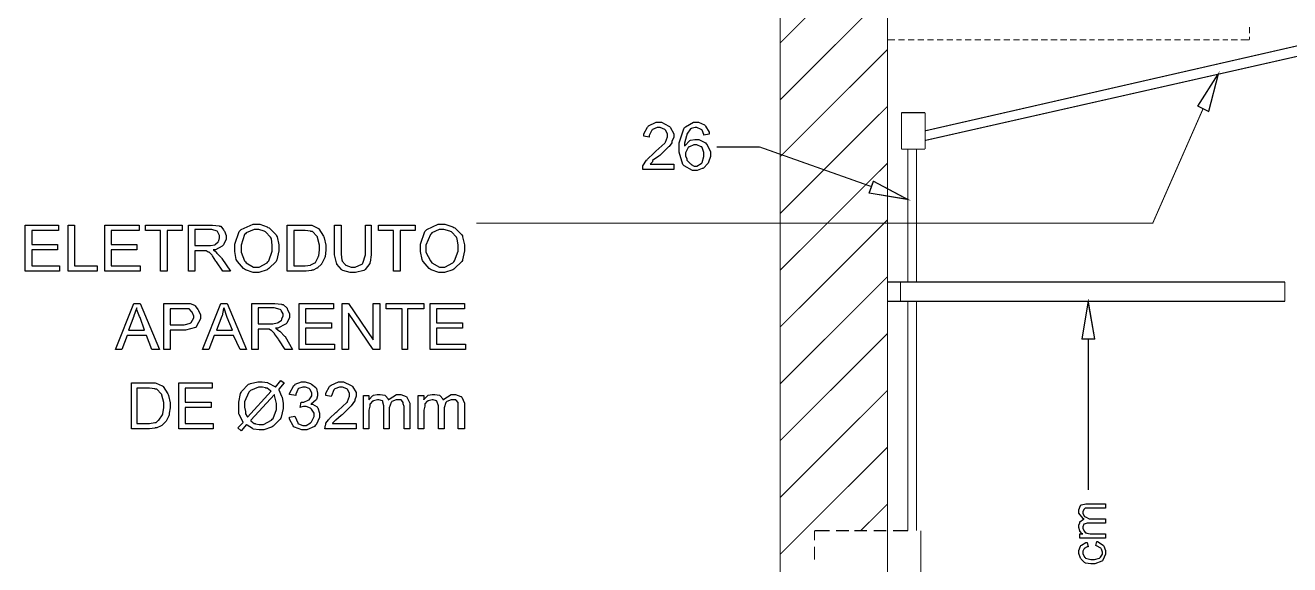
# Model space of a CAD drawing. Extents: x 219 to 1226, y 175 to 465.
# Drawn here: x 876.11 to 926.05, y 270.44 to 291.77 of the extents above; entities that cross this region are included whole.
import ezdxf

# ---------------------------------------------------------------- set-up
doc = ezdxf.new("R2010")
doc.units = 0
doc.header["$MEASUREMENT"] = 0
for name, color, linetype in [('C00-00-00-BLACK', 7, 'Continuous'), ('C00-7E-FF', 150, 'Continuous'), ('CFF-7E-00', 30, 'Continuous')]:
    doc.layers.add(name, color=color, linetype=linetype)

msp = doc.modelspace()

# ---------------------------------------------------------------- linework, layer by layer
at = {"layer": 'C00-00-00-BLACK', "const_width": 0.0423}
for points in [[(905.926, 322.779), (905.926, 255.128)], [(910.167, 318.583), (910.167, 259.367)], [(905.926, 291.071), (910.167, 295.313)], [(905.926, 288.825), (910.167, 293.064)], [(911.651, 287.598), (929.632, 291.71)], [(924.46, 291.455), (924.46, 291.71)], [(910.167, 291.201), (910.463, 291.201)], [(910.59, 291.201), (910.845, 291.201)], [(910.972, 291.201), (911.226, 291.201)], [(911.352, 291.201), (911.608, 291.201)], [(911.651, 287.217), (929.632, 291.287)], [(911.737, 291.201), (911.99, 291.201)], [(912.117, 291.201), (912.371, 291.201)], [(912.499, 291.201), (912.752, 291.201)], [(912.882, 291.201), (913.094, 291.201)], [(913.221, 291.201), (913.475, 291.201)], [(913.601, 291.201), (913.855, 291.201)], [(913.983, 291.201), (914.237, 291.201)], [(914.366, 291.201), (914.62, 291.201)], [(914.748, 291.201), (915.001, 291.201)], [(915.128, 291.201), (915.382, 291.201)], [(915.508, 291.201), (915.724, 291.201)], [(915.85, 291.201), (916.104, 291.201)], [(916.232, 291.201), (916.486, 291.201)], [(916.612, 291.201), (916.866, 291.201)], [(916.994, 291.201), (917.25, 291.201)], [(917.377, 291.201), (917.631, 291.201)], [(917.757, 291.201), (918.012, 291.201)], [(918.139, 291.201), (918.351, 291.201)], [(918.478, 291.201), (918.735, 291.201)], [(918.861, 291.201), (919.115, 291.201)], [(919.243, 291.201), (919.497, 291.201)], [(919.623, 291.201), (919.877, 291.201)], [(920.005, 291.201), (920.261, 291.201)], [(920.388, 291.201), (920.642, 291.201)], [(920.768, 291.201), (920.981, 291.201)], [(921.107, 291.201), (921.362, 291.201)], [(921.492, 291.201), (921.746, 291.201)], [(921.872, 291.201), (922.126, 291.201)], [(922.254, 291.201), (922.508, 291.201)], [(922.634, 291.201), (922.888, 291.201)], [(923.017, 291.201), (923.272, 291.201)], [(923.399, 291.201), (923.611, 291.201)], [(923.738, 291.201), (923.992, 291.201)], [(924.118, 291.201), (924.46, 291.201)], [(924.46, 291.201), (924.46, 291.328)], [(905.926, 286.579), (910.167, 290.818)], [(905.926, 284.333), (910.167, 288.572)], [(910.717, 288.317), (910.717, 286.875)], [(911.651, 288.317), (910.717, 288.317)], [(911.651, 286.875), (911.651, 288.317)], [(910.717, 286.875), (911.651, 286.875)], [(910.972, 281.621), (910.972, 286.875)], [(910.972, 286.875), (911.31, 286.875)], [(911.31, 281.621), (911.31, 286.875)], [(905.926, 282.087), (910.167, 286.325)], [(905.926, 279.84), (910.167, 284.078)], [(905.926, 277.594), (910.167, 281.832)], [(925.86, 281.621), (910.167, 281.621)], [(910.676, 281.621), (910.676, 280.856)], [(925.86, 281.621), (925.86, 280.856)], [(925.86, 280.856), (910.167, 280.856)], [(910.676, 280.856), (925.86, 280.856)], [(910.972, 271.786), (910.972, 280.856)], [(911.31, 271.786), (911.31, 280.856)], [(905.926, 275.347), (910.167, 279.586)], [(905.926, 273.101), (910.167, 277.34)], [(905.926, 270.852), (910.167, 275.093)], [(909.106, 271.786), (910.167, 272.844)], [(907.283, 271.786), (907.283, 271.406)], [(907.875, 271.786), (907.283, 271.786)], [(908.64, 271.786), (908.13, 271.786)], [(909.359, 271.786), (908.853, 271.786)], [(910.124, 271.786), (909.615, 271.786)], [(910.972, 271.786), (910.379, 271.786)], [(911.482, 263.267), (911.482, 271.786)], [(907.283, 271.151), (907.283, 270.641)]]:
    msp.add_lwpolyline(points, dxfattribs=at)
at = {"layer": 'C00-7E-FF', "const_width": 0.0423}
for points in [[(922.422, 288.572), (923.23, 289.844), (922.847, 288.36), (922.422, 288.572)], [(909.615, 285.605), (910.972, 284.883), (909.445, 285.139), (909.615, 285.605)], [(917.843, 279.375), (918.351, 279.375), (918.096, 280.856), (917.843, 279.375)]]:
    msp.add_lwpolyline(points, close=True, dxfattribs=at)
at = {"layer": 'C00-7E-FF'}
for points in [[(922.422, 288.572), (923.23, 289.844), (922.847, 288.36), (922.422, 288.572)], [(909.615, 285.605), (910.972, 284.883), (909.445, 285.139), (909.615, 285.605)], [(917.843, 279.375), (918.351, 279.375), (918.096, 280.856), (917.843, 279.375)]]:
    msp.add_lwpolyline(points, close=True, dxfattribs=at)
at = {"layer": 'C00-7E-FF', "const_width": 0.0423}
for points in [[(922.634, 288.486), (920.642, 283.951), (893.922, 283.951)], [(905.119, 286.959), (903.423, 286.959)], [(909.529, 285.394), (905.119, 286.959)], [(915.724, 280.856), (918.608, 280.856)], [(918.096, 279.375), (918.096, 273.397)]]:
    msp.add_lwpolyline(points, dxfattribs=at)
at = {"layer": 'CFF-7E-00'}
for points in [[(901.727, 286.283), (901.727, 286.071), (900.496, 286.071), (900.496, 286.102), (900.496, 286.174), (900.496, 286.197), (900.506, 286.219), (900.643, 286.432), (900.666, 286.452), (900.686, 286.474), (900.93, 286.717), (900.962, 286.748), (901.014, 286.791), (901.366, 287.111), (901.388, 287.132), (901.397, 287.154), (901.473, 287.361), (901.473, 287.428), (901.473, 287.482), (901.397, 287.63), (901.388, 287.64), (901.366, 287.651), (901.189, 287.724), (901.131, 287.724), (901.068, 287.724), (900.888, 287.651), (900.878, 287.64), (900.856, 287.619), (900.751, 287.413), (900.751, 287.344), (900.539, 287.385), (900.539, 287.482), (900.686, 287.746), (900.708, 287.767), (900.729, 287.799), (901.031, 287.937), (901.131, 287.937), (901.237, 287.937), (901.525, 287.789), (901.557, 287.767), (901.578, 287.746), (901.727, 287.476), (901.727, 287.385), (901.727, 287.333), (901.652, 287.196), (901.642, 287.174), (901.642, 287.121), (901.537, 286.982), (901.516, 286.959), (901.494, 286.939), (901.217, 286.664), (901.174, 286.622), (901.131, 286.601), (900.888, 286.421), (900.878, 286.41), (900.878, 286.378), (900.802, 286.294), (900.792, 286.283), (901.727, 286.283)], [(903.127, 287.471), (902.915, 287.428), (902.904, 287.45), (902.84, 287.63), (902.831, 287.64), (902.808, 287.651), (902.632, 287.724), (902.574, 287.724), (902.574, 287.724), (902.414, 287.694), (902.405, 287.683), (902.383, 287.673), (902.245, 287.46), (902.235, 287.428), (902.224, 287.407), (902.15, 287.104), (902.15, 287.002), (902.171, 287.024), (902.34, 287.207), (902.362, 287.217), (902.383, 287.228), (902.556, 287.259), (902.615, 287.259), (902.711, 287.259), (902.978, 287.121), (903, 287.087), (903.032, 287.067), (903.17, 286.765), (903.17, 286.663), (903.17, 286.579), (903.094, 286.357), (903.084, 286.325), (903.073, 286.305), (902.894, 286.124), (902.873, 286.113), (902.851, 286.104), (902.643, 286.029), (902.574, 286.029), (902.457, 286.029), (902.14, 286.208), (902.108, 286.24), (902.086, 286.272), (901.939, 286.757), (901.939, 286.918), (901.939, 287.121), (902.118, 287.683), (902.15, 287.724), (902.182, 287.756), (902.507, 287.937), (902.615, 287.937), (902.701, 287.937), (902.935, 287.832), (902.957, 287.81), (902.978, 287.789), (903.127, 287.551), (903.127, 287.471)], [(902.192, 286.663), (902.192, 286.611), (902.235, 286.492), (902.235, 286.452), (902.245, 286.432), (902.383, 286.294), (902.405, 286.283), (902.414, 286.273), (902.534, 286.197), (902.574, 286.197), (902.638, 286.197), (902.808, 286.305), (902.831, 286.325), (902.851, 286.348), (902.915, 286.585), (902.915, 286.663), (902.915, 286.738), (902.851, 286.939), (902.831, 286.959), (902.808, 286.97), (902.632, 287.045), (902.574, 287.045), (902.509, 287.045), (902.34, 286.97), (902.319, 286.959), (902.297, 286.939), (902.192, 286.732), (902.192, 286.663)], [(876.11, 282.044), (876.11, 283.867), (877.425, 283.867), (877.425, 283.655), (876.364, 283.655), (876.364, 283.105), (877.382, 283.105), (877.382, 282.89), (876.364, 282.89), (876.364, 282.256), (877.468, 282.256), (877.468, 282.044), (876.11, 282.044)], [(877.805, 282.044), (877.805, 283.867), (878.06, 283.867), (878.06, 282.256), (878.952, 282.256), (878.952, 282.044), (877.805, 282.044)], [(879.248, 282.044), (879.248, 283.867), (880.606, 283.867), (880.606, 283.655), (879.502, 283.655), (879.502, 283.105), (880.52, 283.105), (880.52, 282.89), (879.502, 282.89), (879.502, 282.256), (880.648, 282.256), (880.648, 282.044), (879.248, 282.044)], [(881.454, 282.044), (881.454, 283.655), (880.859, 283.655), (880.859, 283.867), (882.302, 283.867), (882.302, 283.655), (881.708, 283.655), (881.708, 282.044), (881.454, 282.044)], [(882.555, 282.044), (882.555, 283.867), (883.404, 283.867), (883.499, 283.867), (883.764, 283.836), (883.786, 283.824), (883.827, 283.824), (883.944, 283.677), (883.956, 283.655), (883.976, 283.634), (884.042, 283.461), (884.042, 283.401), (884.042, 283.317), (883.933, 283.084), (883.913, 283.062), (883.891, 283.042), (883.621, 282.89), (883.531, 282.89), (883.552, 282.881), (883.659, 282.794), (883.659, 282.763), (883.68, 282.754), (883.859, 282.574), (883.87, 282.553), (884.212, 282.044), (883.913, 282.044), (883.659, 282.424), (883.637, 282.446), (883.499, 282.659), (883.49, 282.679), (883.479, 282.69), (883.371, 282.796), (883.362, 282.806), (883.33, 282.806), (883.258, 282.849), (883.235, 282.849), (883.203, 282.849), (883.132, 282.849), (883.108, 282.849), (882.812, 282.849), (882.812, 282.044), (882.555, 282.044)], [(882.812, 283.062), (883.362, 283.062), (883.425, 283.062), (883.594, 283.095), (883.617, 283.105), (883.626, 283.116), (883.732, 283.211), (883.743, 283.232), (883.753, 283.243), (883.786, 283.363), (883.786, 283.401), (883.786, 283.455), (883.721, 283.593), (883.701, 283.614), (883.69, 283.625), (883.474, 283.698), (883.404, 283.698), (882.812, 283.698), (882.812, 283.062)], [(884.381, 282.933), (884.381, 283.113), (884.561, 283.614), (884.592, 283.655), (884.634, 283.698), (885.11, 283.91), (885.27, 283.91), (885.376, 283.91), (885.664, 283.804), (885.696, 283.782), (885.737, 283.761), (886.013, 283.487), (886.035, 283.444), (886.056, 283.412), (886.119, 283.086), (886.119, 282.975), (886.119, 282.849), (886.045, 282.499), (886.035, 282.467), (886.013, 282.426), (885.728, 282.15), (885.696, 282.128), (885.664, 282.107), (885.336, 282.001), (885.227, 282.001), (885.11, 282.001), (884.803, 282.107), (884.762, 282.128), (884.73, 282.15), (884.486, 282.435), (884.465, 282.467), (884.443, 282.51), (884.381, 282.828), (884.381, 282.933)], [(884.635, 282.933), (884.635, 282.806), (884.773, 282.457), (884.804, 282.424), (884.836, 282.383), (885.13, 282.213), (885.227, 282.213), (885.344, 282.213), (885.664, 282.383), (885.696, 282.424), (885.728, 282.457), (885.866, 282.846), (885.866, 282.975), (885.866, 283.072), (885.832, 283.327), (885.823, 283.359), (885.801, 283.39), (885.601, 283.604), (885.569, 283.614), (885.547, 283.636), (885.339, 283.698), (885.27, 283.698), (885.153, 283.698), (884.836, 283.56), (884.804, 283.528), (884.773, 283.497), (884.635, 283.075), (884.635, 282.933)], [(886.458, 282.044), (886.458, 283.867), (887.096, 283.867), (887.18, 283.867), (887.37, 283.867), (887.434, 283.867), (887.454, 283.857), (887.666, 283.751), (887.689, 283.74), (887.709, 283.72), (887.888, 283.433), (887.899, 283.401), (887.909, 283.37), (887.985, 283.075), (887.985, 282.975), (887.985, 282.881), (887.952, 282.627), (887.942, 282.594), (887.931, 282.562), (887.825, 282.351), (887.815, 282.34), (887.804, 282.32), (887.656, 282.182), (887.646, 282.171), (887.624, 282.161), (887.481, 282.087), (887.434, 282.087), (887.412, 282.077), (887.205, 282.044), (887.137, 282.044), (886.458, 282.044)], [(889.553, 283.867), (889.765, 283.867), (889.765, 282.806), (889.765, 282.701), (889.732, 282.405), (889.722, 282.383), (889.712, 282.351), (889.532, 282.109), (889.512, 282.087), (889.479, 282.077), (889.153, 282.001), (889.046, 282.001), (888.94, 282.001), (888.653, 282.077), (888.621, 282.087), (888.6, 282.109), (888.42, 282.32), (888.411, 282.34), (888.4, 282.372), (888.323, 282.699), (888.323, 282.806), (888.323, 283.867), (888.58, 283.867), (888.58, 282.806), (888.58, 282.722), (888.611, 282.489), (888.621, 282.467), (888.631, 282.446), (888.739, 282.309), (888.75, 282.297), (888.77, 282.288), (888.977, 282.213), (889.046, 282.213), (889.141, 282.213), (889.404, 282.32), (889.426, 282.34), (889.447, 282.362), (889.553, 282.696), (889.553, 282.806), (889.553, 283.867)], [(890.657, 282.044), (890.657, 283.655), (890.061, 283.655), (890.061, 283.867), (891.503, 283.867), (891.503, 283.655), (890.911, 283.655), (890.911, 282.044), (890.657, 282.044)], [(891.718, 282.933), (891.718, 283.113), (891.886, 283.614), (891.929, 283.655), (891.97, 283.698), (892.415, 283.91), (892.564, 283.91), (892.681, 283.91), (893.001, 283.804), (893.033, 283.782), (893.074, 283.761), (893.35, 283.487), (893.372, 283.444), (893.381, 283.412), (893.456, 283.086), (893.456, 282.975), (893.456, 282.849), (893.381, 282.499), (893.372, 282.467), (893.35, 282.426), (893.064, 282.15), (893.033, 282.128), (893.001, 282.107), (892.673, 282.001), (892.564, 282.001), (892.447, 282.001), (892.14, 282.107), (892.098, 282.128), (892.067, 282.15), (891.823, 282.435), (891.802, 282.467), (891.78, 282.51), (891.718, 282.828), (891.718, 282.933)], [(891.929, 282.933), (891.929, 282.806), (892.109, 282.457), (892.141, 282.424), (892.173, 282.383), (892.466, 282.213), (892.564, 282.213), (892.681, 282.213), (893.001, 282.383), (893.033, 282.424), (893.064, 282.457), (893.202, 282.846), (893.202, 282.975), (893.202, 283.072), (893.169, 283.327), (893.16, 283.359), (893.137, 283.39), (892.938, 283.604), (892.906, 283.614), (892.884, 283.636), (892.644, 283.698), (892.564, 283.698), (892.458, 283.698), (892.173, 283.56), (892.141, 283.528), (892.109, 283.497), (891.929, 283.075), (891.929, 282.933)], [(886.711, 282.256), (887.096, 282.256), (887.169, 282.256), (887.37, 282.288), (887.392, 282.297), (887.392, 282.297), (887.551, 282.373), (887.562, 282.383), (887.572, 282.394), (887.678, 282.605), (887.689, 282.636), (887.698, 282.659), (887.73, 282.897), (887.73, 282.975), (887.73, 283.083), (887.656, 283.381), (887.646, 283.401), (887.624, 283.433), (887.45, 283.614), (887.392, 283.614), (887.381, 283.625), (887.166, 283.655), (887.096, 283.655), (886.711, 283.655), (886.711, 282.256)], [(879.671, 278.949), (880.393, 280.771), (880.648, 280.771), (881.412, 278.949), (881.113, 278.949), (880.902, 279.501), (880.14, 279.501), (879.928, 278.949), (879.671, 278.949)], [(881.581, 278.949), (881.581, 280.771), (882.302, 280.771), (882.365, 280.771), (882.507, 280.771), (882.555, 280.771), (882.619, 280.771), (882.79, 280.698), (882.812, 280.687), (882.821, 280.677), (882.928, 280.539), (882.939, 280.517), (882.948, 280.497), (883.024, 280.323), (883.024, 280.264), (883.024, 280.159), (882.875, 279.872), (882.855, 279.84), (882.832, 279.82), (882.434, 279.712), (882.302, 279.712), (881.836, 279.712), (881.836, 278.949), (881.581, 278.949)], [(883.108, 278.949), (883.827, 280.771), (884.085, 280.771), (884.847, 278.949), (884.592, 278.949), (884.339, 279.501), (883.574, 279.501), (883.362, 278.949), (883.108, 278.949)], [(885.058, 278.949), (885.058, 280.771), (885.866, 280.771), (885.96, 280.771), (886.224, 280.74), (886.246, 280.729), (886.298, 280.729), (886.447, 280.582), (886.458, 280.56), (886.468, 280.539), (886.542, 280.366), (886.542, 280.306), (886.542, 280.222), (886.436, 279.989), (886.415, 279.967), (886.393, 279.947), (886.091, 279.798), (885.992, 279.798), (886.013, 279.788), (886.151, 279.682), (886.162, 279.671), (886.182, 279.661), (886.351, 279.481), (886.372, 279.459), (886.669, 278.949), (886.372, 278.949), (886.119, 279.332), (886.108, 279.354), (885.959, 279.565), (885.949, 279.586), (885.939, 279.597), (885.832, 279.703), (885.823, 279.712), (885.801, 279.712), (885.739, 279.755), (885.739, 279.755), (885.739, 279.755), (885.61, 279.755), (885.569, 279.755), (885.313, 279.755), (885.313, 278.949), (885.058, 278.949)], [(886.927, 278.949), (886.927, 280.771), (888.284, 280.771), (888.284, 280.56), (887.18, 280.56), (887.18, 280.01), (888.198, 280.01), (888.198, 279.795), (887.18, 279.795), (887.18, 279.16), (888.325, 279.16), (888.325, 278.949), (886.927, 278.949)], [(888.621, 278.949), (888.621, 280.771), (888.876, 280.771), (889.852, 279.332), (889.852, 280.771), (890.107, 280.771), (890.107, 278.949), (889.852, 278.949), (888.876, 280.39), (888.876, 278.949), (888.621, 278.949)], [(890.996, 278.949), (890.996, 280.56), (890.361, 280.56), (890.361, 280.771), (891.845, 280.771), (891.845, 280.56), (891.207, 280.56), (891.207, 278.949), (890.996, 278.949)], [(892.098, 278.949), (892.098, 280.771), (893.456, 280.771), (893.456, 280.56), (892.353, 280.56), (892.353, 280.01), (893.372, 280.01), (893.372, 279.795), (892.353, 279.795), (892.353, 279.16), (893.499, 279.16), (893.499, 278.949), (892.098, 278.949)], [(880.182, 279.712), (880.816, 279.712), (880.648, 280.221), (880.626, 280.252), (880.52, 280.516), (880.52, 280.603), (880.509, 280.571), (880.403, 280.286), (880.393, 280.264), (880.182, 279.712)], [(881.836, 279.925), (882.302, 279.925), (882.386, 279.925), (882.631, 279.989), (882.642, 280.01), (882.663, 280.021), (882.769, 280.203), (882.769, 280.264), (882.769, 280.264), (882.695, 280.423), (882.685, 280.433), (882.674, 280.455), (882.584, 280.56), (882.555, 280.56), (882.492, 280.56), (882.349, 280.56), (882.302, 280.56), (881.836, 280.56), (881.836, 279.925)], [(883.659, 279.712), (884.296, 279.712), (884.085, 280.221), (884.074, 280.252), (883.965, 280.582), (883.956, 280.603), (883.944, 280.571), (883.88, 280.286), (883.87, 280.264), (883.659, 279.712)], [(885.313, 279.967), (885.823, 279.967), (885.886, 279.967), (886.065, 280.001), (886.076, 280.01), (886.097, 280.021), (886.235, 280.116), (886.246, 280.137), (886.246, 280.179), (886.289, 280.275), (886.289, 280.306), (886.289, 280.36), (886.214, 280.497), (886.205, 280.517), (886.182, 280.528), (885.944, 280.603), (885.866, 280.603), (885.313, 280.603), (885.313, 279.967)], [(885.992, 277.466), (886.205, 277.721), (886.331, 277.636), (886.119, 277.382), (886.129, 277.351), (886.235, 277.108), (886.246, 277.086), (886.255, 277.054), (886.289, 276.823), (886.289, 276.744), (886.289, 276.618), (886.214, 276.269), (886.205, 276.237), (886.182, 276.196), (885.897, 275.92), (885.866, 275.898), (885.834, 275.877), (885.537, 275.771), (885.44, 275.771), (885.354, 275.771), (885.121, 275.803), (885.101, 275.812), (885.078, 275.824), (884.868, 275.961), (884.847, 275.982), (884.635, 275.729), (884.508, 275.856), (884.719, 276.068), (884.697, 276.099), (884.561, 276.385), (884.551, 276.405), (884.551, 276.405), (884.551, 276.66), (884.551, 276.744), (884.551, 276.872), (884.613, 277.214), (884.635, 277.255), (884.656, 277.287), (884.931, 277.574), (884.974, 277.594), (885.005, 277.605), (885.299, 277.679), (885.397, 277.679), (885.471, 277.679), (885.674, 277.647), (885.696, 277.636), (885.717, 277.626), (885.97, 277.488), (885.992, 277.466)], [(886.542, 276.279), (886.754, 276.321), (886.764, 276.289), (886.87, 276.047), (886.881, 276.025), (886.902, 276.015), (887.078, 275.941), (887.137, 275.941), (887.201, 275.941), (887.37, 276.047), (887.392, 276.068), (887.413, 276.09), (887.519, 276.296), (887.519, 276.364), (887.519, 276.427), (887.413, 276.597), (887.392, 276.618), (887.381, 276.628), (887.198, 276.703), (887.137, 276.703), (887.095, 276.703), (886.988, 276.671), (886.968, 276.66), (887.011, 276.871), (887.011, 276.871), (887.053, 276.871), (887.053, 276.871), (887.117, 276.871), (887.285, 276.947), (887.307, 276.957), (887.327, 276.967), (887.434, 277.12), (887.434, 277.17), (887.434, 277.224), (887.359, 277.372), (887.35, 277.382), (887.327, 277.404), (887.184, 277.466), (887.137, 277.466), (887.073, 277.466), (886.902, 277.404), (886.881, 277.382), (886.87, 277.372), (886.797, 277.191), (886.797, 277.129), (886.542, 277.17), (886.552, 277.213), (886.722, 277.531), (886.754, 277.552), (886.775, 277.574), (887.015, 277.679), (887.096, 277.679), (887.169, 277.679), (887.37, 277.605), (887.392, 277.594), (887.413, 277.585), (887.592, 277.447), (887.603, 277.425), (887.613, 277.404), (887.646, 277.229), (887.646, 277.17), (887.646, 277.118), (887.613, 276.978), (887.603, 276.957), (887.592, 276.947), (887.413, 276.798), (887.392, 276.787), (887.456, 276.787), (887.635, 276.682), (887.646, 276.66), (887.666, 276.639), (887.73, 276.433), (887.73, 276.364), (887.73, 276.259), (887.593, 275.973), (887.562, 275.941), (887.529, 275.909), (887.235, 275.771), (887.137, 275.771), (887.03, 275.771), (886.743, 275.877), (886.711, 275.898), (886.69, 275.93), (886.542, 276.192), (886.542, 276.279)], [(889.173, 276.025), (889.173, 275.812), (887.942, 275.812), (887.942, 275.812), (887.974, 275.961), (887.985, 275.982), (887.985, 276.036), (888.089, 276.174), (888.112, 276.194), (888.132, 276.216), (888.378, 276.459), (888.411, 276.491), (888.463, 276.533), (888.812, 276.85), (888.834, 276.871), (888.843, 276.893), (888.918, 277.101), (888.918, 277.17), (888.918, 277.224), (888.843, 277.372), (888.834, 277.382), (888.812, 277.393), (888.638, 277.466), (888.58, 277.466), (888.516, 277.466), (888.334, 277.393), (888.323, 277.382), (888.3, 277.362), (888.206, 277.118), (888.196, 277.086), (887.985, 277.129), (887.985, 277.224), (888.132, 277.488), (888.154, 277.509), (888.186, 277.541), (888.481, 277.679), (888.58, 277.679), (888.685, 277.679), (888.981, 277.531), (889.003, 277.509), (889.035, 277.488), (889.173, 277.25), (889.173, 277.17), (889.173, 277.106), (889.13, 276.962), (889.13, 276.914), (889.119, 276.904), (888.981, 276.725), (888.96, 276.703), (888.939, 276.682), (888.663, 276.407), (888.621, 276.364), (888.59, 276.343), (888.378, 276.163), (888.368, 276.152), (888.355, 276.142), (888.248, 276.036), (888.238, 276.025), (889.173, 276.025)], [(880.309, 275.812), (880.309, 277.636), (880.945, 277.636), (881.019, 277.636), (881.187, 277.636), (881.243, 277.636), (881.275, 277.626), (881.518, 277.52), (881.54, 277.509), (881.561, 277.488), (881.739, 277.203), (881.751, 277.17), (881.76, 277.138), (881.836, 276.843), (881.836, 276.744), (881.836, 276.649), (881.793, 276.435), (881.793, 276.364), (881.782, 276.332), (881.676, 276.12), (881.666, 276.109), (881.645, 276.088), (881.507, 275.952), (881.497, 275.941), (881.475, 275.931), (881.301, 275.856), (881.243, 275.856), (881.222, 275.846), (881.013, 275.812), (880.945, 275.812), (880.309, 275.812)], [(880.52, 276.025), (880.945, 276.025), (881.019, 276.025), (881.222, 276.058), (881.243, 276.068), (881.275, 276.068), (881.359, 276.142), (881.37, 276.152), (881.391, 276.163), (881.529, 276.373), (881.54, 276.405), (881.54, 276.405), (881.581, 276.66), (881.581, 276.744), (881.581, 276.852), (881.507, 277.15), (881.497, 277.17), (881.475, 277.203), (881.301, 277.382), (881.243, 277.382), (881.233, 277.393), (881.016, 277.425), (880.945, 277.425), (880.52, 277.425), (880.52, 276.025)], [(882.174, 275.812), (882.174, 277.636), (883.49, 277.636), (883.49, 277.425), (882.429, 277.425), (882.429, 276.874), (883.447, 276.874), (883.447, 276.66), (882.429, 276.66), (882.429, 276.025), (883.531, 276.025), (883.531, 275.812), (882.174, 275.812)], [(885.823, 277.298), (885.801, 277.32), (885.657, 277.425), (885.61, 277.425), (885.6, 277.436), (885.48, 277.466), (885.44, 277.466), (885.323, 277.466), (885.005, 277.33), (884.974, 277.298), (884.942, 277.267), (884.762, 276.875), (884.762, 276.744), (884.762, 276.671), (884.804, 276.504), (884.804, 276.448), (884.804, 276.407), (884.877, 276.3), (884.888, 276.279), (885.823, 277.298)], [(885.949, 277.17), (885.015, 276.152), (885.025, 276.131), (885.145, 276.025), (885.185, 276.025), (885.205, 276.015), (885.349, 275.982), (885.397, 275.982), (885.514, 275.982), (885.834, 276.163), (885.866, 276.194), (885.897, 276.226), (886.035, 276.584), (886.035, 276.703), (886.035, 276.82), (885.959, 277.138), (885.949, 277.17)], [(889.469, 275.812), (889.469, 277.129), (889.68, 277.129), (889.68, 276.957), (889.69, 276.978), (889.83, 277.119), (889.852, 277.129), (889.862, 277.14), (890.013, 277.17), (890.064, 277.17), (890.128, 277.17), (890.307, 277.14), (890.318, 277.129), (890.338, 277.119), (890.445, 276.998), (890.445, 276.957), (890.476, 276.989), (890.77, 277.17), (890.869, 277.17), (890.942, 277.17), (891.154, 277.097), (891.165, 277.086), (891.186, 277.065), (891.295, 276.826), (891.295, 276.744), (891.295, 275.812), (891.08, 275.812), (891.08, 276.66), (891.08, 276.703), (891.037, 276.798), (891.037, 276.83), (891.037, 276.861), (890.963, 276.947), (890.953, 276.957), (890.922, 276.957), (890.85, 276.957), (890.826, 276.957), (890.762, 276.957), (890.592, 276.893), (890.572, 276.871), (890.56, 276.861), (890.487, 276.646), (890.487, 276.575), (890.487, 275.812), (890.275, 275.812), (890.275, 276.66), (890.275, 276.723), (890.234, 276.867), (890.234, 276.914), (890.223, 276.925), (890.071, 276.957), (890.022, 276.957), (890.022, 276.957), (889.862, 276.925), (889.852, 276.914), (889.819, 276.914), (889.732, 276.798), (889.722, 276.787), (889.722, 276.714), (889.68, 276.547), (889.68, 276.491), (889.68, 275.812), (889.469, 275.812)], [(891.632, 275.812), (891.632, 277.129), (891.845, 277.129), (891.845, 276.957), (891.854, 276.978), (891.992, 277.119), (892.014, 277.129), (892.024, 277.14), (892.174, 277.17), (892.225, 277.17), (892.289, 277.17), (892.469, 277.14), (892.48, 277.129), (892.501, 277.119), (892.607, 276.998), (892.607, 276.957), (892.639, 276.989), (892.933, 277.17), (893.033, 277.17), (893.106, 277.17), (893.318, 277.097), (893.329, 277.086), (893.35, 277.065), (893.456, 276.826), (893.456, 276.744), (893.456, 275.812), (893.202, 275.812), (893.202, 276.66), (893.202, 276.703), (893.202, 276.798), (893.202, 276.83), (893.202, 276.861), (893.128, 276.947), (893.118, 276.957), (893.085, 276.957), (893.014, 276.957), (892.99, 276.957), (892.926, 276.957), (892.757, 276.893), (892.736, 276.871), (892.725, 276.861), (892.649, 276.646), (892.649, 276.575), (892.649, 275.812), (892.437, 275.812), (892.437, 276.66), (892.437, 276.723), (892.363, 276.904), (892.353, 276.914), (892.353, 276.925), (892.225, 276.957), (892.184, 276.957), (892.184, 276.957), (892.024, 276.925), (892.014, 276.914), (891.983, 276.914), (891.897, 276.798), (891.887, 276.787), (891.887, 276.714), (891.845, 276.547), (891.845, 276.491), (891.845, 275.812), (891.632, 275.812)], [(918.777, 271.49), (917.757, 271.49), (917.757, 271.659), (917.885, 271.659), (917.853, 271.659), (917.767, 271.765), (917.757, 271.786), (917.757, 271.786), (917.716, 271.914), (917.716, 271.956), (917.716, 271.998), (917.757, 272.093), (917.757, 272.125), (917.767, 272.136), (917.905, 272.242), (917.927, 272.252), (917.895, 272.274), (917.716, 272.481), (917.716, 272.548), (917.716, 272.611), (917.789, 272.781), (917.8, 272.802), (917.821, 272.813), (917.996, 272.844), (918.055, 272.844), (918.777, 272.844), (918.777, 272.675), (918.139, 272.675), (918.096, 272.675), (918.001, 272.675), (917.97, 272.675), (917.97, 272.675), (917.927, 272.634), (917.927, 272.634), (917.916, 272.624), (917.885, 272.536), (917.885, 272.505), (917.885, 272.464), (917.948, 272.348), (917.97, 272.337), (917.979, 272.328), (918.131, 272.252), (918.182, 272.252), (918.777, 272.252), (918.777, 272.082), (918.096, 272.082), (918.054, 272.082), (917.937, 272.05), (917.927, 272.04), (917.916, 272.04), (917.885, 271.945), (917.885, 271.913), (917.885, 271.881), (917.916, 271.797), (917.927, 271.786), (917.927, 271.765), (917.99, 271.702), (918.012, 271.702), (918.033, 271.692), (918.175, 271.659), (918.223, 271.659), (918.777, 271.659), (918.777, 271.49)], [(918.393, 271.194), (918.435, 271.363), (918.456, 271.353), (918.681, 271.215), (918.692, 271.194), (918.712, 271.173), (918.777, 270.999), (918.777, 270.94), (918.777, 270.855), (918.671, 270.62), (918.65, 270.598), (918.628, 270.578), (918.355, 270.471), (918.266, 270.471), (918.192, 270.471), (917.99, 270.505), (917.97, 270.514), (917.948, 270.525), (917.81, 270.663), (917.8, 270.683), (917.789, 270.706), (917.716, 270.882), (917.716, 270.94), (917.716, 271.003), (917.789, 271.173), (917.8, 271.194), (917.821, 271.215), (917.996, 271.32), (918.055, 271.32), (918.096, 271.151), (918.054, 271.151), (917.937, 271.078), (917.927, 271.067), (917.916, 271.057), (917.885, 270.97), (917.885, 270.94), (917.885, 270.886), (917.948, 270.736), (917.97, 270.725), (917.979, 270.704), (918.194, 270.641), (918.266, 270.641), (918.339, 270.641), (918.54, 270.704), (918.562, 270.725), (918.573, 270.736), (918.65, 270.857), (918.65, 270.897), (918.65, 270.94), (918.617, 271.057), (918.608, 271.067), (918.595, 271.089), (918.414, 271.184), (918.393, 271.194)]]:
    msp.add_lwpolyline(points, close=True, dxfattribs=at)

doc.saveas('drawing.dxf')
